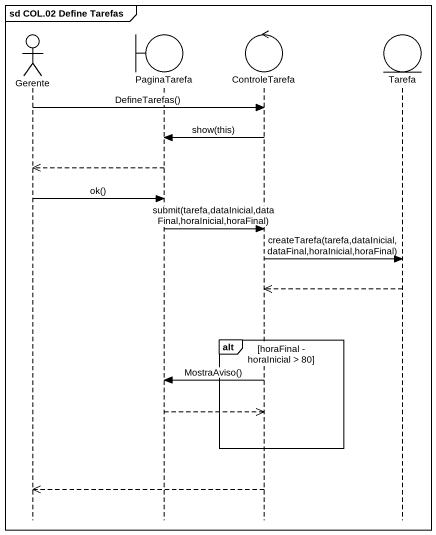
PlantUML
@startuml
mainframe sd COL.02 Define Tarefas
hide footbox
actor Gerente
boundary PaginaTarefa
control ControleTarefa
entity Tarefa

Gerente -> ControleTarefa : DefineTarefas()
ControleTarefa -> PaginaTarefa : show(this)
PaginaTarefa -->> Gerente
Gerente -> PaginaTarefa : ok()
PaginaTarefa -> ControleTarefa : submit(tarefa,dataInicial,dataFinal,horaInicial,horaFinal)
ControleTarefa -> Tarefa : createTarefa(tarefa,dataInicial,dataFinal,horaInicial,horaFinal)
Tarefa -->> ControleTarefa
alt horaFinal - horaInicial > 80
  ControleTarefa -> PaginaTarefa : MostraAviso()
  PaginaTarefa -->> ControleTarefa
end
ControleTarefa -->> Gerente
@enduml
